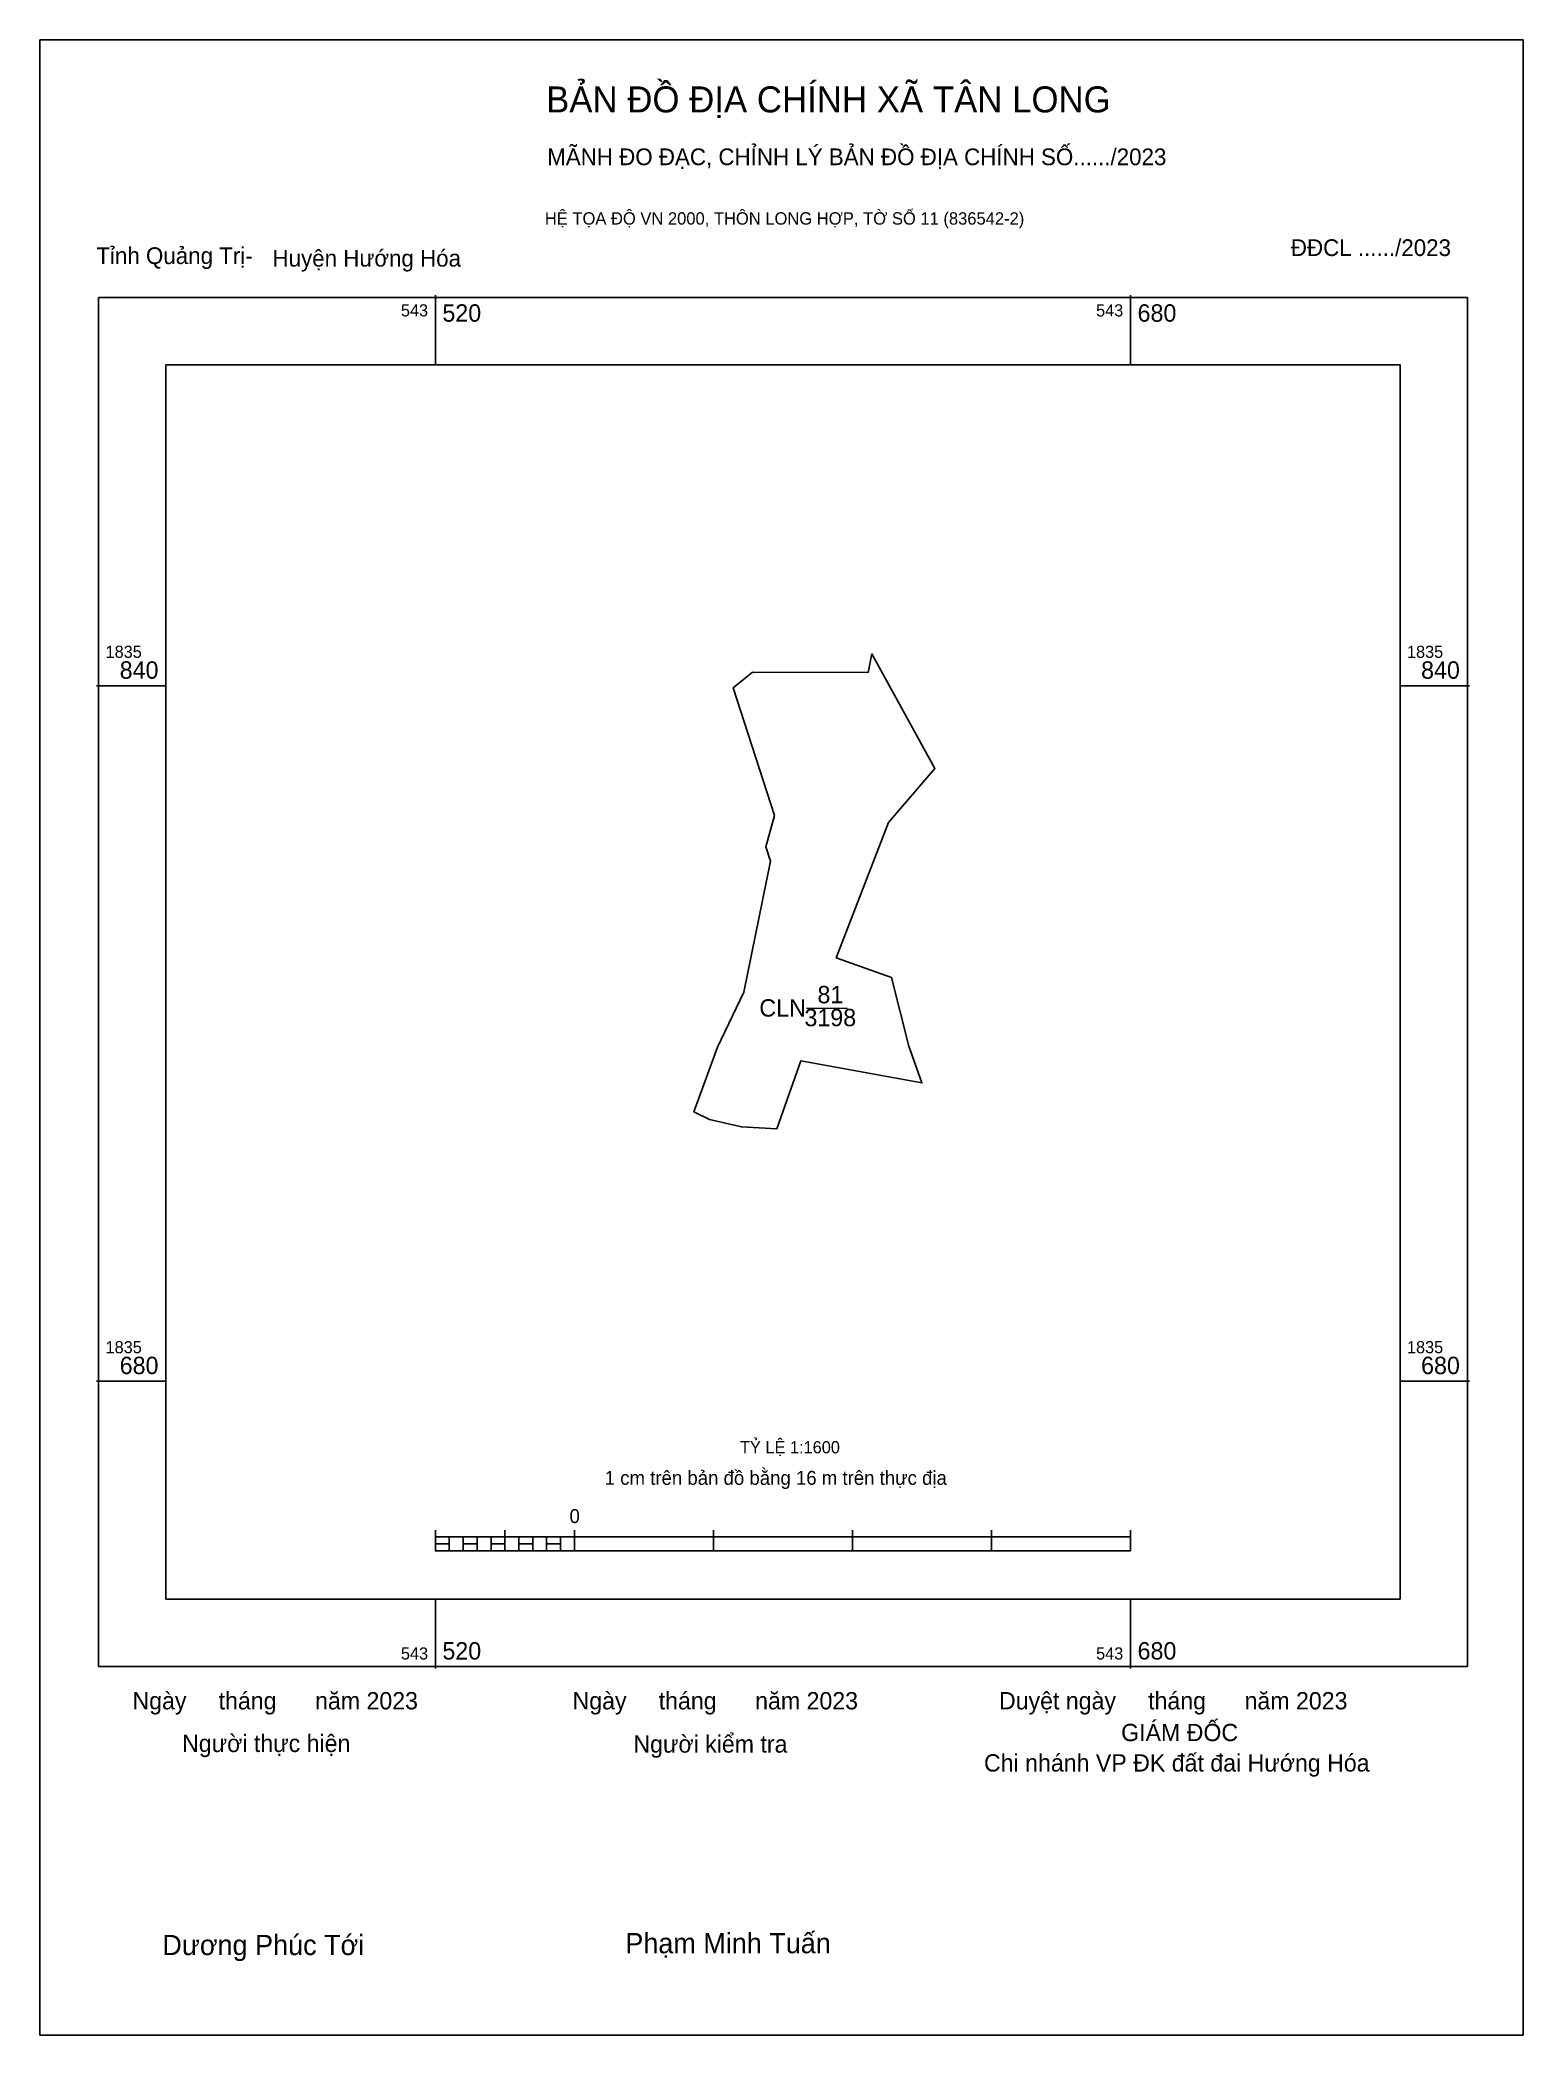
# Model space of a CAD drawing. Extents: x 543429 to 543770, y 1835530 to 1835989.
import ezdxf

# ---------------------------------------------------------------- set-up
doc = ezdxf.new("R2010")
doc.units = 0
for name, color, linetype in [('Level 1', 7, 'Continuous'), ('Level 10', 7, 'Continuous'), ('Level 15', 7, 'Continuous'), ('Level 6', 7, 'Continuous'), ('Level 62', 7, 'Continuous'), ('Level 63', 7, 'Continuous'), ('Level 9', 7, 'Continuous')]:
    doc.layers.add(name, color=color, linetype=linetype)

msp = doc.modelspace()

# ---------------------------------------------------------------- linework, layer by layer
at = {"layer": 'Level 10'}
msp.add_lwpolyline([(543579.44, 1835741.97), (543584.95, 1835756.8), (543590.95, 1835769.48), (543597.13, 1835799.64), (543596.07, 1835802.95), (543598.07, 1835810.15), (543588.49, 1835839.5), (543592.96, 1835843.14), (543619.6, 1835843.05), (543620.46, 1835847.29), (543634.94, 1835820.94), (543624.27, 1835808.5), (543612.23, 1835777.35), (543624.98, 1835772.88), (543628.97, 1835757.03), (543631.97, 1835748.62), (543604.07, 1835753.66), (543598.55, 1835738.02), (543590.41, 1835738.48), (543583.06, 1835740.18)], close=True, dxfattribs=at)
at = {"layer": 'Level 15'}
msp.add_lwpolyline([(543428.96, 1835988.58), (543770.33, 1835988.58), (543770.33, 1835529.52), (543428.96, 1835529.52)], close=True, dxfattribs=at)
at = {"layer": 'Level 62'}
msp.add_lwpolyline([(543457.98, 1835913.85), (543742, 1835913.85), (543742, 1835629.83), (543457.98, 1835629.83)], close=True, dxfattribs=at)
at = {"layer": 'Level 63'}
for p, q in [((543520, 1835929.85), (543520, 1835913.85)), ((543680, 1835929.85), (543680, 1835913.85)), ((543441.98, 1835840), (543457.98, 1835840)), ((543742, 1835840), (543758, 1835840)), ((543605.38, 1835765.77), (543614.83, 1835765.75)), ((543441.98, 1835680), (543457.98, 1835680)), ((543742, 1835680), (543758, 1835680)), ((543519.99, 1835645.73), (543519.99, 1835640.93)), ((543519.99, 1835644.13), (543679.99, 1835644.13)), ((543523.19, 1835644.13), (543523.19, 1835640.93)), ((543526.39, 1835644.13), (543526.39, 1835640.93)), ((543529.59, 1835644.13), (543529.59, 1835640.93)), ((543532.79, 1835644.13), (543532.79, 1835640.93)), ((543535.99, 1835645.73), (543535.99, 1835640.93)), ((543535.99, 1835644.13), (543535.99, 1835640.93)), ((543539.19, 1835644.13), (543539.19, 1835640.93)), ((543542.39, 1835644.13), (543542.39, 1835640.93)), ((543545.59, 1835644.13), (543545.59, 1835640.93)), ((543548.79, 1835644.13), (543548.79, 1835640.93)), ((543551.99, 1835645.73), (543551.99, 1835640.93)), ((543551.99, 1835644.13), (543551.99, 1835640.93)), ((543583.99, 1835645.73), (543583.99, 1835640.93)), ((543615.99, 1835645.73), (543615.99, 1835640.93)), ((543647.99, 1835645.73), (543647.99, 1835640.93)), ((543679.99, 1835645.73), (543679.99, 1835640.93)), ((543519.99, 1835640.93), (543679.99, 1835640.93)), ((543520, 1835629.83), (543520, 1835613.83)), ((543680, 1835629.83), (543680, 1835613.83))]:
    msp.add_line(p, q, dxfattribs=at)
for points in [[(543442.48, 1835929.35), (543757.5, 1835929.35), (543757.5, 1835614.33), (543442.48, 1835614.33)], [(543519.99, 1835642.53), (543523.19, 1835642.53), (543523.19, 1835640.93), (543519.99, 1835640.93)], [(543519.99, 1835642.53), (543523.19, 1835642.53), (543523.19, 1835640.93), (543519.99, 1835640.93)], [(543526.39, 1835642.53), (543529.59, 1835642.53), (543529.59, 1835640.93), (543526.39, 1835640.93)], [(543532.79, 1835642.53), (543535.99, 1835642.53), (543535.99, 1835640.93), (543532.79, 1835640.93)], [(543539.19, 1835642.53), (543542.39, 1835642.53), (543542.39, 1835640.93), (543539.19, 1835640.93)], [(543545.59, 1835642.53), (543548.79, 1835642.53), (543548.79, 1835640.93), (543545.59, 1835640.93)]]:
    msp.add_lwpolyline(points, close=True, dxfattribs=at)

# ---------------------------------------------------------------- texts
at = {"layer": 'Level 1'}
for s, p in [('81', (543607.92, 1835766.92)), ('CLN', (543594.54, 1835763.86)), ('3198', (543604.93, 1835761.64))]:
    msp.add_text(s, height=4, dxfattribs=at).set_placement(p)
at = {"layer": 'Level 6'}
msp.add_text('TỶ LỆ 1:1600', height=2.8127, dxfattribs=at).set_placement((543590.09, 1835663.37))
at = {"layer": 'Level 63'}
for s, height, p in [('BẢN ĐỒ ĐỊA CHÍNH XÃ TÂN LONG', 5.9899, (543545.46, 1835971.9)), ('MÃNH ĐO ĐẠC, CHỈNH LÝ BẢN ĐỒ ĐỊA CHÍNH SỐ....../2023', 3.8435, (543545.72, 1835959.76)), ('HỆ TỌA ĐỘ VN 2000, THÔN LONG HỢP, TỜ SỐ 11 (836542-2)', 2.8452, (543545.18, 1835946.08)), ('543', 2.8, (543512.05, 1835924.95)), ('520', 4, (543521.6, 1835923.75)), ('543', 2.8, (543672.05, 1835924.95)), ('680', 4, (543681.6, 1835923.75)), ('1835', 2.8, (543444.08, 1835846.4)), ('1835', 2.8, (543743.6, 1835846.4)), ('840', 4, (543447.33, 1835841.6)), ('840', 4, (543746.85, 1835841.6)), ('1835', 2.8, (543444.08, 1835686.4)), ('1835', 2.8, (543743.6, 1835686.4)), ('680', 4, (543447.33, 1835681.6)), ('680', 4, (543746.85, 1835681.6)), ('1 cm trên bản đồ bằng 16 m trên thực địa', 3.2, (543558.96, 1835656.13)), ('0', 3.2, (543550.86, 1835647.33)), ('543', 2.8, (543512.05, 1835615.93)), ('520', 4, (543521.6, 1835615.93)), ('543', 2.8, (543672.05, 1835615.93)), ('680', 4, (543681.6, 1835615.93)), ('Ngày     tháng      năm 2023', 3.9813, (543450.27, 1835604.46)), ('Ngày     tháng      năm 2023', 3.9813, (543551.56, 1835604.46)), ('Duyệt ngày     tháng      năm 2023', 3.9813, (543649.7, 1835604.46)), ('GIÁM ĐỐC', 3.981, (543677.82, 1835597.15)), ('Người thực hiện', 3.9813, (543461.69, 1835594.65)), ('Người kiểm tra', 3.9813, (543565.56, 1835594.51)), ('Chi nhánh VP ĐK đất đai Hướng Hóa', 3.9813, (543646.25, 1835590.16)), ('Dương Phúc Tới', 4.6438, (543457.14, 1835547.93)), ('Phạm Minh Tuấn', 4.6438, (543563.7, 1835548.35))]:
    msp.add_text(s, height=height, dxfattribs=at).set_placement(p)
at = {"layer": 'Level 9'}
for s, p in [('Tỉnh Quảng Trị-', (543441.95, 1835937.01)), ('Huyện Hướng Hóa', (543482.5, 1835936.43)), ('ĐĐCL ....../2023', (543716.88, 1835938.86))]:
    msp.add_text(s, height=3.8435, dxfattribs=at).set_placement(p)

doc.saveas('drawing.dxf')
